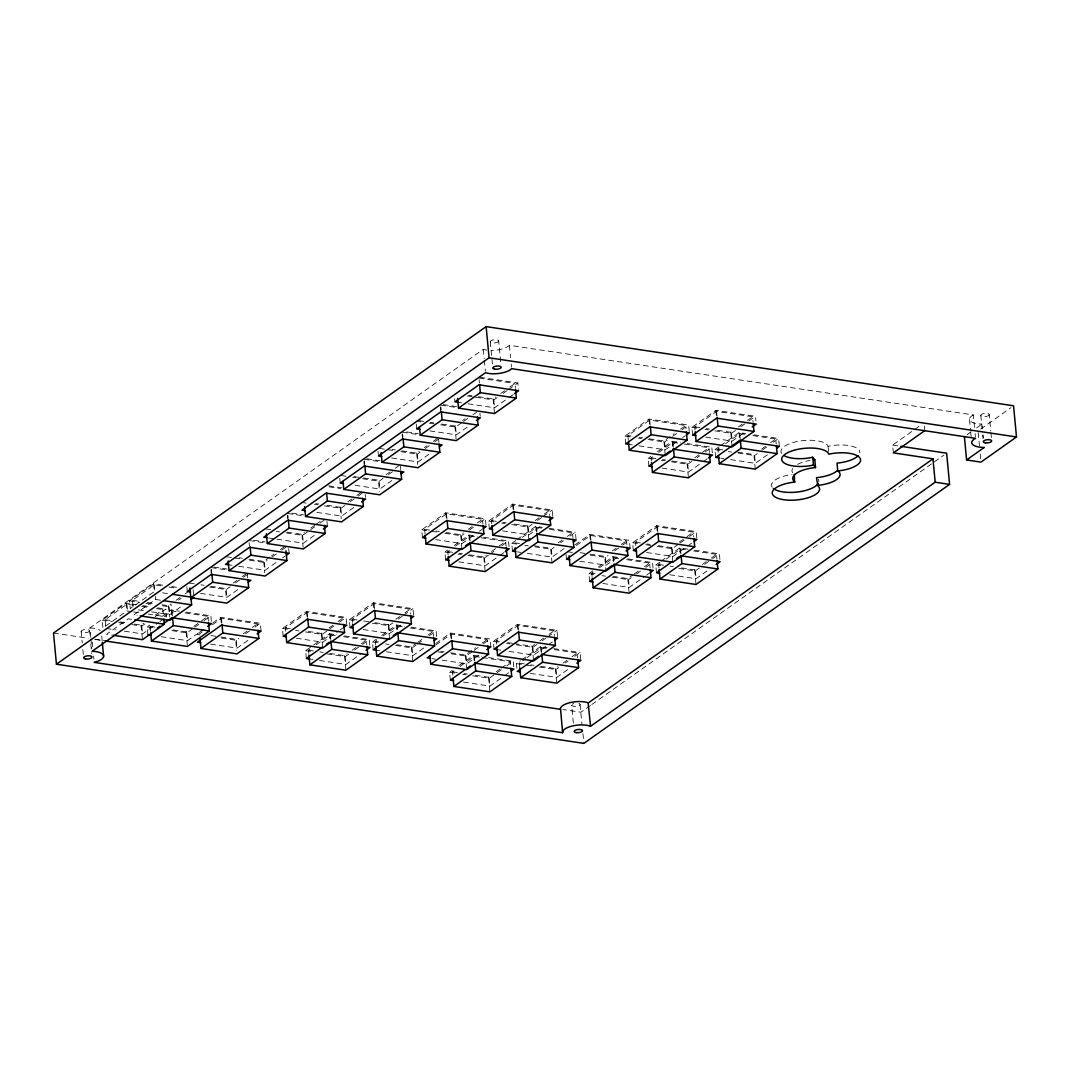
<?xml version="1.0" encoding="UTF-8"?>
<svg xmlns="http://www.w3.org/2000/svg" width="1070" height="1070" viewBox="0 0 1070 1070"><rect width="100%" height="100%" fill="white"/><g stroke="black" fill="none" stroke-linecap="round" stroke-linejoin="round"><path stroke-width="0.75" stroke-dasharray="5 3.75" d="M974.529 427.425L973.352 414.959L509.387 345.289L508.263 346.292A15.849 5.992 -5.4 0 1 491.143 350.412M90.763 637.292L89.88 627.929L483.292 349.302L485.205 349.823A15.849 5.992 -5.4 0 0 488.027 350.251M131.918 611.679L126.956 610.943L102.921 627.97L102.185 620.172L126.22 603.146L136.131 604.63M153.532 583.805L154.281 591.603L130.246 608.616L129.497 600.832L153.532 583.805L165.088 585.544M105.703 626.164L105.087 619.664L126.929 604.189L135.114 605.419M133.014 606.824L132.399 600.323L154.24 584.849L162.426 586.079M160.54 600.203L155.631 599.467L133.777 614.942L137.054 615.424M134.539 624.091L141.079 625.067L143.661 623.248M155.217 615.063L162.934 609.592L163.549 616.093M161.851 604.751L168.391 605.727L170.973 603.908M176.109 600.27L179.961 597.541M185.11 593.89L188.962 591.162M131.891 624.626L141.788 626.111L145.801 623.275M155.15 616.654L165.823 609.097L166.559 616.882L148.409 614.167M162.506 605.78L169.1 606.77L171.775 604.884M178.449 600.15L181.124 598.264M147.927 634.724L147.192 626.926L149.867 625.04M161.878 616.521L171.227 609.9L179.479 611.144M150.549 631.3L150.081 626.418L152.649 624.599M164.218 616.414L171.936 610.943L178.476 611.933M124.374 631.18L142.524 633.908L158.547 622.566M159.885 621.616L163.897 618.781M151.686 611.839L169.836 614.568L181.86 606.061M233.153 583.043L237.005 580.314M242.154 576.677L247.29 573.025M248.949 559.209L263.675 561.429L270.108 556.868M271.392 555.959L273.96 554.14M280.393 549.592L284.245 546.864M287.188 532.124L301.914 534.345L304.482 532.526M310.915 527.965L314.767 525.236M316.051 524.327L321.201 520.689M327.059 505.294L340.153 507.26L342.721 505.441M347.87 501.803L351.722 499.061M356.858 495.423L362.008 491.785M386.109 474.719L389.962 471.99M395.097 468.339L400.247 464.701M401.905 450.885L416.631 453.091L419.199 451.272M424.335 447.635L426.917 445.815M433.337 441.268L437.189 438.526M441.776 424.054L454.87 426.02L457.438 424.188M462.574 420.55L465.156 418.731M478.384 396.716L493.109 398.936L495.678 397.117M500.813 393.466L504.679 390.737M509.815 387.099L514.951 383.461L515.419 388.33M209.653 587.069L226.144 589.543L230.157 586.708M235.494 582.923L242.168 578.201M243.505 577.252L248.855 573.466M249.537 560.239L264.384 562.472L267.059 560.573M272.395 556.788L276.408 553.952M281.744 550.167L287.081 546.395M286.118 532.913L302.623 535.388L309.297 530.653M310.634 529.717L314.647 526.868M319.983 523.096L325.32 519.311M324.357 505.829L340.862 508.303L344.874 505.468M350.211 501.683L356.885 496.961M358.223 496.012L363.559 492.227M362.596 478.745L379.101 481.219L383.1 478.384M388.45 474.598L392.449 471.763M400.835 451.66L417.34 454.135L420.002 452.249M425.352 448.464L429.351 445.628M434.701 441.843L440.037 438.058M440.72 424.83L455.579 427.064L462.253 422.329M463.591 421.379L467.59 418.544M472.94 414.759L478.277 410.987M475.655 397.251L493.818 399.979L497.817 397.144M503.154 393.359L507.167 390.523M508.504 389.574L517.853 382.953L518.442 389.186M200.491 593.382L226.88 597.341L238.904 588.834M238.717 566.297L265.119 570.256L277.143 561.75M282.48 557.965L285.155 556.079M276.956 539.213L303.358 543.172L315.382 534.666M316.854 512.383L341.597 516.101L354.946 506.645M355.079 485.298L379.837 489.017L391.847 480.51M391.673 457.973L418.076 461.932L430.087 453.426M429.913 430.889L456.315 434.848L468.326 426.341M468.152 403.805L494.554 407.777L507.902 398.308M509.24 397.371L513.239 394.536M172.992 629.869L186.086 631.835L188.654 630.003M193.804 626.365L200.224 621.817M201.508 620.908L207.941 616.36L208.396 621.229M171.949 630.645L186.795 632.878L193.469 628.143M194.807 627.194L198.806 624.358M204.156 620.573L210.83 615.852L211.566 623.649M161.129 636.703L187.531 640.662L203.554 629.32M203.367 629.628L196.693 634.363L199.996 634.858M212.716 623.007L220.728 617.337L260.331 623.288L261.067 631.073M199.582 633.855L202.163 632.036M212.435 624.76L221.436 618.38L257.442 623.783L257.897 628.652M243.305 633.801L247.157 631.073M252.293 627.435L257.442 623.783M221.45 638.081L236.296 640.301L238.971 638.415M245.645 633.681L249.644 630.845M254.994 627.06L260.331 623.288M210.629 644.14L237.032 648.099L249.056 639.592M283.189 636.275L282.44 628.478L306.488 611.452L346.078 617.403L346.814 625.201M422.476 537.621L421.74 529.824L445.775 512.797L485.379 518.749L486.114 526.547M285.65 631.22L285.342 627.97L307.184 612.495L343.189 617.912L343.497 621.148M425.098 534.197L424.63 529.316L446.484 513.841L482.49 519.258L482.944 524.126M308.254 631.42L321.334 633.386L323.916 631.567M329.052 627.916L332.904 625.188M338.053 621.55L343.189 617.912M445.909 532.512L460.635 534.732L463.203 532.9M468.352 529.262L472.204 526.534M477.34 522.896L482.49 519.258M305.552 631.942L322.043 634.43L328.731 629.695M330.055 628.745L334.067 625.91M339.404 622.138L346.078 617.403M444.839 533.288L461.344 535.776L464.019 533.876M469.356 530.091L473.355 527.256M480.042 522.534L485.379 518.749M306.341 658.505L305.592 650.707L312.279 645.986M313.604 645.036L329.627 633.694L336.234 634.684M350.037 627.555L349.302 619.757L373.336 602.744L412.94 608.683L413.675 616.481M445.628 559.851L444.893 552.053L447.568 550.167M454.242 545.433L468.928 535.04L477.18 536.271M489.324 528.901L488.589 521.103L512.624 504.09L552.227 510.029L552.963 517.827M308.802 653.449L308.494 650.212L311.062 648.393M316.198 644.742L330.336 634.737L335.244 635.473M352.498 622.499L352.19 619.262L374.045 603.788L410.037 609.191L410.505 614.06M448.089 554.795L447.782 551.558L450.35 549.739M455.499 546.088L469.636 536.083L474.545 536.819M491.799 523.845L491.491 520.608L513.332 505.134L549.338 510.537L549.793 515.406M296.39 638.255L322.779 642.214L338.802 630.872M340.14 629.922L344.152 627.087M435.677 539.601L462.079 543.56L474.09 535.053M479.44 531.268L482.102 529.382M625.736 443.876L625 436.092L649.035 419.065L688.639 425.004L689.374 432.802M628.357 440.452L627.889 435.584L649.744 420.109L685.75 425.512L686.057 428.762M329.761 653.409L344.486 655.616L347.068 653.797M352.204 650.145L356.056 647.417M361.205 643.779L366.341 640.141L366.809 645.009M375.102 622.7L388.196 624.666L390.764 622.847M395.9 619.196L399.765 616.467M404.901 612.829L410.037 609.191M469.061 554.741L483.787 556.962L486.355 555.143M491.505 551.491L497.924 546.944M499.208 546.034L505.642 541.487L506.097 546.355M514.389 524.046L527.483 526.012L530.051 524.193M535.201 520.542L539.053 517.813M544.202 514.175L549.338 510.537M327.046 653.93L345.195 656.659L349.208 653.823M354.544 650.038L361.219 645.304M362.556 644.367L369.23 639.633L369.966 647.43M372.4 623.235L388.905 625.709L392.904 622.874M398.241 619.089L402.253 616.253M403.591 615.303L412.94 608.683M467.991 555.531L484.496 558.005L488.495 555.169M489.833 554.22L496.507 549.498M501.857 545.713L508.531 540.979L509.266 548.776M511.687 524.581L528.192 527.055L532.205 524.22M537.541 520.435L541.554 517.599M542.878 516.649L552.227 510.029M373.189 649.784L372.454 642L376.453 639.151M381.803 635.379L396.488 624.974L404.741 626.204M512.476 551.13L511.741 543.333L515.753 540.497M517.091 539.561L535.776 526.32L542.383 527.309M375.65 644.742L375.343 641.492L377.911 639.673M383.06 636.021L397.197 626.017L403.738 626.993M522.347 537.367L536.485 527.363L543.038 528.339M319.542 660.484L345.931 664.457L361.954 653.101M363.238 629.534L389.64 633.507L401.651 624.987M458.829 561.83L485.232 565.803L498.58 556.333M499.917 555.397L503.93 552.561M502.526 530.88L528.928 534.853L542.289 525.383M649.169 438.78L663.895 440.987L674.18 433.711M680.6 429.15L685.75 425.512M648.099 439.556L664.604 442.03L667.279 440.144M672.615 436.359L676.614 433.524M681.964 429.739L688.639 425.004M648.888 466.105L648.153 458.321L650.827 456.422M657.502 451.701L672.187 441.295L680.44 442.539M692.584 435.156L691.849 427.371L715.883 410.345L755.487 416.297L755.928 420.965M651.349 461.063L651.041 457.813L653.609 455.994M658.759 452.356L672.896 442.338L677.805 443.074M695.045 430.113L694.751 426.863L716.592 411.388L752.598 416.792L753.053 421.66M638.937 445.856L665.339 449.828L677.35 441.308M682.7 437.536L685.362 435.637M396.622 644.688L411.348 646.895L416.484 643.257M417.768 642.348L422.917 638.696M428.053 635.058L433.189 631.42L433.658 636.289M558.353 542.784L562.205 540.042M567.341 536.404L572.49 532.766L572.945 537.635M395.552 645.464L412.057 647.938L416.056 645.103M417.394 644.153L424.068 639.432M429.404 635.647L436.092 630.912L436.827 638.71M534.839 546.81L551.344 549.284L554.019 547.399M560.693 542.664L563.368 540.778M570.042 536.043L575.379 532.258L576.115 540.056M386.39 651.764L412.793 655.736L424.803 647.216M527.336 553.364L552.08 557.082L564.104 548.562M672.321 461.01L687.047 463.216L689.615 461.397M694.751 457.759L701.184 453.212M702.468 452.302L708.902 447.741L709.356 452.61M717.649 430.3L730.743 432.267L733.311 430.448M738.46 426.81L742.312 424.081M747.448 420.43L752.598 416.792M671.251 461.785L687.756 464.26L691.755 461.424M697.105 457.639L699.767 455.753M705.117 451.968L711.791 447.247L712.526 455.031M714.947 430.835L731.452 433.31L735.464 430.474M740.801 426.689L747.475 421.968M748.813 421.018L755.487 416.297M435.798 643.485L450.483 633.079L490.087 639.031L490.822 646.815M575.098 544.831L589.784 534.425L629.387 540.377L630.123 548.161M435.771 645.049L451.192 634.122L487.198 639.526L487.652 644.394M576.356 545.486L590.493 535.468L626.485 540.872L626.953 545.74M715.736 457.398L715.001 449.601L719.013 446.765M720.351 445.815L739.036 432.574L745.643 433.564M718.197 452.342L717.89 449.092L720.471 447.273M725.607 443.635L739.745 433.617L746.298 434.607M662.089 468.098L688.491 472.057L701.84 462.601M703.177 461.651L707.19 458.816M705.785 437.148L732.188 441.107L745.549 431.651M450.617 652.794L465.343 655L475.628 647.724M482.062 643.164L487.198 639.526M612.348 550.889L616.213 548.161M621.349 544.51L626.485 540.872M451.206 653.823L466.052 656.044L472.726 651.322M474.063 650.373L478.076 647.537M483.413 643.752L490.087 639.031M590.493 555.169L605.352 557.39L608.014 555.504M614.702 550.769L621.376 546.048M622.713 545.098L629.387 540.377M761.613 449.039L765.465 446.31M770.601 442.672L775.75 439.021L776.205 443.903M738.099 453.065L754.604 455.539L757.279 453.653M762.616 449.868L766.628 447.033M773.302 442.311L778.639 438.526L779.375 446.31M450.336 680.132L449.601 672.334L452.276 670.449M458.95 665.714L473.635 655.308L481.888 656.552M494.046 649.182L493.31 641.385L517.345 624.358L556.935 630.31L557.684 638.094M589.637 581.478L588.901 573.68L592.9 570.845M598.25 567.06L612.936 556.654L621.188 557.898M633.333 550.528L632.597 542.731L656.632 525.704L696.236 531.656L696.971 539.44M452.797 675.076L452.503 671.826L455.071 670.007M460.207 666.369L474.344 656.351L480.898 657.341M496.507 644.127L496.199 640.876L518.04 625.402L554.046 630.805L554.514 635.687M592.098 576.422L591.79 573.172L594.358 571.353M599.508 567.715L613.645 557.697L620.185 558.687M635.794 545.473L635.486 542.222L657.341 526.748L693.347 532.151L693.801 537.02M442.044 660.123L466.787 663.841L478.812 655.335M579.686 561.228L606.088 565.187L618.099 556.681M730.596 459.618L755.34 463.337L767.364 454.83M475.401 675.264L488.495 677.23L491.063 675.411M496.212 671.773L500.064 669.044M501.348 668.135L510.35 661.755L510.805 666.637M514.202 643.578L532.205 646.28L534.773 644.461M539.909 640.823L543.761 638.094M548.91 634.457L554.046 630.805M613.07 576.369L627.796 578.576L632.932 574.938M634.216 574.028L639.365 570.39M644.501 566.752L649.637 563.101L650.105 567.983M658.398 545.66L671.492 547.626L674.06 545.807M679.209 542.169L685.629 537.621M686.913 536.712L693.347 532.151M472.699 675.799L489.204 678.273L495.878 673.552M497.216 672.602L501.228 669.766M506.565 665.981L513.239 661.26L513.974 669.044M516.409 644.849L532.9 647.323L536.913 644.488M542.249 640.703L546.262 637.867M547.599 636.931L556.935 630.31M612 577.145L628.505 579.619L631.166 577.733M636.516 573.948L640.515 571.112M645.865 567.327L652.539 562.606L653.275 570.39M657.355 546.449L672.201 548.669L678.875 543.948M680.212 542.998L684.212 540.163M689.561 536.378L696.236 531.656M516.904 668.295L516.462 663.614L520.461 660.779M521.799 659.829L540.497 646.588L547.091 647.577M656.485 572.758L655.749 564.96L659.762 562.124M661.086 561.175L679.784 547.934L688.037 549.178M519.806 667.988L519.351 663.106L525.771 658.558M527.055 657.649L541.193 647.631L547.746 648.621M658.946 567.702L658.638 564.452L661.22 562.633M666.356 558.995L680.493 548.977L685.402 549.712M463.537 682.112L489.94 686.071L503.301 676.614M504.625 675.665L509.975 671.893M508.892 651.403L533.649 655.121L546.997 645.665M548.335 644.715L552.334 641.88M602.838 583.458L629.24 587.417L645.263 576.075M646.601 575.125L650.6 572.289M646.534 552.508L672.936 556.467L686.285 547.011M687.622 546.061L692.972 542.276M540.617 666.302L555.357 668.523L557.925 666.69M563.061 663.052L566.913 660.324M572.062 656.686L577.198 653.048L577.666 657.916M681.55 567.903L694.644 569.869L697.212 568.036M702.361 564.398L706.213 561.67M711.349 558.032L716.499 554.394L716.953 559.262M539.561 667.078L556.052 669.566L558.727 667.667M565.401 662.945L568.076 661.046M574.75 656.325L580.087 652.539L580.836 660.337M678.848 568.424L695.353 570.912L699.352 568.063M704.702 564.291L711.376 559.557M712.714 558.607L719.388 553.885L720.123 561.683M530.399 673.391L556.788 677.35L568.812 668.844M669.686 574.737L696.089 578.696L708.113 570.19M893.37 452.877L892.634 445.093L913.579 430.26M914.89 429.337L920.12 425.619M967.106 434.647L971.185 431.758M976.643 427.906L982.086 424.041L982.527 428.722M590.439 705.478L580.916 712.219L562.793 709.49M591.804 704.515L933.04 462.829M934.404 461.865L943.914 455.124M980.682 429.083L1010.923 407.67M973.352 414.959L972.015 415.735A15.849 5.992 -5.4 0 0 981.243 424.054L982.086 424.041M781.635 453.466A23.781 8.988 -5.4 0 1 799.022 441.161A23.781 8.988 -5.4 0 1 827.658 445.454L828.073 446.391L830.521 445.882A23.781 8.988 -5.4 0 1 859.772 452.944M89.88 627.929L90.83 627.943A15.849 5.992 -5.4 0 1 100.179 630.538M479.895 377.255L517.853 382.953M478.959 378.058L514.951 383.461M892.634 445.093L899.174 446.07M753.895 434.808L778.639 438.526M694.751 426.863L699.66 427.599M706.2 428.588L709.477 429.07M752.839 435.584L775.75 439.021M691.849 427.371L698.456 428.361M705.05 429.351L708.353 429.846M468.553 395.245L471.83 395.739M467.416 396.007L474.01 397.01M458.254 402.32L461.544 402.815M443.314 404.58L456.515 406.573M440.72 405.129L455.445 407.349M687.034 443.528L711.791 447.247M627.889 435.584L631.166 436.079M639.352 437.296L642.615 437.79M684.345 444.063L708.902 447.741M717.89 449.092L722.812 449.828M737.538 452.048L753.895 454.496L755.273 469.115M625 436.092L631.594 437.082M638.202 438.071L641.505 438.566M715.001 449.601L721.608 450.59M728.202 451.58L731.505 452.075M629.04 444.371L632.343 444.866M720.685 458.134L723.989 458.629M418.865 420.604L423.773 421.353M430.327 422.329L433.591 422.824M415.976 421.112L422.57 422.102M429.177 423.091L434.126 423.84M651.041 457.813L655.95 458.548M662.504 459.538L665.767 460.02M648.153 458.321L654.746 459.311M661.354 460.301L664.657 460.795M406.72 431.919L418.276 433.644M402.481 432.213L418.838 434.674M392.088 449.413L395.352 449.908M379.382 448.437L385.989 449.427M387.634 449.681L394.241 450.671M366.836 458.749L380.037 460.729M364.241 459.297L380.599 461.758M353.849 476.498L362.021 477.715M363.666 477.969L378.392 480.176L379.462 491.545M341.143 475.521L346.105 476.27M352.699 477.26L356.002 477.755M328.597 485.833L341.798 487.813M329.279 486.877L340.728 488.589M548.977 528.299L575.379 532.258M694.631 550.167L719.388 553.885M491.491 520.608L496.4 521.344M502.94 522.32L506.217 522.815M549.579 529.329L572.49 532.766M635.486 542.222L640.395 542.958M646.949 543.948L650.226 544.443M693.587 550.943L716.499 554.394M488.589 521.103L495.196 522.093M501.79 523.083L505.093 523.578M632.597 542.731L639.205 543.72M645.798 544.71L650.747 545.459M315.61 503.569L318.887 504.064M301.258 502.352L307.866 503.355M314.46 504.344L317.763 504.839M483.774 537.26L508.531 540.979M627.782 558.888L652.539 562.606M424.63 529.316L429.538 530.065M436.092 531.041L439.355 531.536M481.085 537.795L505.642 541.487M519.552 543.573L514.643 542.838L514.938 546.088M534.278 545.78L550.635 548.241L552.026 562.847M580.101 552.668L588.273 553.885M589.918 554.14L604.644 556.346L606.021 570.965M626.739 559.663L649.637 563.101M658.638 564.452L663.547 565.201M670.101 566.177L673.364 566.672M421.74 529.824L429.993 531.068M431.638 531.308L438.245 532.298M511.741 543.333L518.348 544.336M524.942 545.326L528.246 545.82M567.394 551.692L572.343 552.441M655.749 564.96L662.357 565.95M292.003 513.159L303.559 514.897M287.763 513.466L304.134 515.914M517.425 551.879L520.729 552.374M447.782 551.558L452.69 552.294M459.244 553.27L462.507 553.765M591.79 573.172L595.067 573.667M444.893 552.053L451.486 553.043M458.094 554.033L461.397 554.541M588.901 573.68L595.495 574.67M602.102 575.66L605.393 576.155M265.922 528.941L270.83 529.677M276.221 531.415L279.524 531.91M268.704 537.983L275.311 538.972M253.764 540.243L265.32 541.982M249.524 540.537L264.25 542.757M239.132 557.737L242.409 558.232M226.439 556.774L233.033 557.764M234.691 558.005L241.285 558.995M228.82 564.813L232.123 565.308M213.88 567.073L227.081 569.053M211.285 567.622L227.656 570.083M189.443 583.096L194.352 583.832M200.892 584.822L204.169 585.317M210.71 586.293L225.436 588.5L226.519 599.869M171.695 586.534L178.289 587.524M168.966 587.055L177.152 588.286M411.335 627.194L436.092 630.912M553.698 648.581L580.087 652.539M352.19 619.262L357.099 619.998M363.639 620.974L368.561 621.71M410.278 627.983L433.189 631.42M496.199 640.876L499.476 641.371M507.648 642.602L512.557 643.337M554.287 649.597L577.198 653.048M349.302 619.757L355.895 620.747M493.31 641.385L498.259 642.12M506.511 643.364L509.801 643.859M162.52 592.833L169.127 593.823M497.336 649.677L500.64 650.172M132.399 600.323L140.571 601.554M147.125 602.53L155.31 603.761M129.497 600.832L139.408 602.316M146.001 603.306L154.254 604.537M142.725 605.62L150.977 606.864M157.571 607.854L165.823 609.097M186.073 612.134L210.83 615.852M344.486 635.914L369.23 639.633M488.495 657.542L513.239 661.26M141.655 606.409L149.84 607.626M156.394 608.616L162.934 609.592M185.03 612.909L207.941 616.36M285.342 627.97L290.251 628.719M343.43 636.703L366.341 640.141M375.343 641.492L378.619 641.987M440.8 651.322L444.077 651.804M482.53 657.582L510.35 661.755M519.351 663.106L524.26 663.855M530.8 664.831L534.077 665.326M282.44 628.478L289.047 629.468M295.641 630.457L298.945 630.952M372.454 642L379.047 642.99M385.655 643.98L388.945 644.474M438.005 651.831L442.953 652.58M516.462 663.614L524.701 664.858M526.36 665.099L532.954 666.088M138.485 609.86L145.092 610.85M133.563 611.933L141.815 613.177M376.493 650.279L379.783 650.774M432.133 658.638L435.436 659.133M131.583 619.303L128.32 618.808L106.465 634.283L111.374 635.018M105.087 619.664L111.628 620.654M119.813 621.884L127.999 623.101M150.081 626.418L156.635 627.408M211.044 635.58L219.23 636.81M220.861 637.051L235.587 639.258L236.657 650.627M308.494 650.212L313.403 650.948M319.943 651.924L323.22 652.419M452.503 671.826L457.412 672.562M463.952 673.552L467.229 674.046M102.185 620.172L112.096 621.657M118.69 622.646L125.297 623.636M147.192 626.926L155.444 628.17M305.592 650.707L312.199 651.697M449.601 672.334L456.208 673.324M462.802 674.314L466.105 674.809M106.224 628.464L116.122 629.949M309.631 659L312.935 659.494M53.5 633.025L88.114 638.215M94.708 639.205L104.593 640.689M95.31 639.486L103.563 640.716M989.215 414.598A4.226 1.592 -5.4 0 1 983.022 416.564A4.226 1.592 -5.4 0 1 982.782 413.809A4.226 1.592 -5.4 0 1 989.215 414.598L990.766 431.036M990.927 432.681L991.395 437.617M983.116 434.955L983.41 438.071M980.802 415.387L982.046 428.535M982.661 435.115L982.969 438.406M978.207 432.588L979.438 445.722M980.214 453.921L980.682 458.843M975.118 433.658L975.412 436.774M969.514 419.52L970.543 430.434M970.691 431.999L971.132 436.667M924.333 425.954L924.788 430.635M828.073 446.391L828.661 452.623M754.604 455.539L755.34 463.337M739.745 433.617L740.213 438.486M739.036 432.574L739.771 440.372M731.452 433.31L732.188 441.107M730.743 432.267L731.974 445.254M716.592 411.388L717.06 416.257M715.883 410.345L716.619 418.143M687.756 464.26L688.491 472.057M687.047 463.216L688.425 477.835M695.353 570.912L696.089 578.696M694.644 569.869L696.022 584.474M672.896 442.338L673.351 447.207M672.187 441.295L672.923 449.092M680.493 548.977L680.948 553.859M679.784 547.934L680.52 555.731M664.604 442.03L665.339 449.828M663.895 440.987L665.125 453.974M672.201 548.669L672.936 556.467M671.492 547.626L672.869 562.245M649.744 420.109L650.199 424.977M649.035 419.065L649.771 426.863M657.341 526.748L657.796 531.616M656.632 525.704L657.368 533.502M628.505 579.619L629.24 587.417M627.796 578.576L629.173 593.195M613.645 557.697L613.953 560.947M612.936 556.654L613.672 564.452M605.352 557.39L606.088 565.187M590.493 535.468L590.948 540.337M589.784 534.425L590.52 542.222M566.043 554.568L566.485 559.236M580.074 704.461L581.946 724.189M582.936 733.538L583.872 743.382M573.36 723.159L571.661 705.076A4.226 1.592 -5.4 0 0 577.385 706.133A4.226 1.592 -5.4 0 0 578.91 703.418M551.344 549.284L552.08 557.082M556.052 669.566L556.788 677.35M555.357 668.523L556.734 683.128M536.485 527.363L536.953 532.231M535.776 526.32L536.511 534.104M541.193 647.631L541.661 652.513M540.497 646.588L541.233 654.385M528.192 527.055L528.928 534.853M527.483 526.012L528.874 540.617M509.387 345.289L510.577 357.755M511.166 364.001L511.46 367.117M532.9 647.323L533.649 655.121M532.205 646.28L533.582 660.899M498.7 341.036A4.226 1.592 -5.4 0 1 492.307 342.895A4.226 1.592 -5.4 0 1 492.467 340.099A4.226 1.592 -5.4 0 1 498.7 341.036L500.867 364.054M513.332 505.134L513.801 510.002M512.624 504.09L513.359 511.875M518.04 625.402L518.509 630.27M517.345 624.358L518.081 632.156M490.274 341.651L492.454 364.669M493.818 399.979L494.554 407.777M493.109 398.936L494.487 413.542M483.292 349.302L484.175 358.651M484.322 360.215L485.365 371.116M479.106 379.676L479.413 382.926M479.908 413.154L480.203 416.27M484.496 558.005L485.232 565.803M483.787 556.962L485.165 571.567M489.204 678.273L489.94 686.071M488.495 677.23L489.886 691.849M469.636 536.083L470.091 540.952M468.928 535.04L469.663 542.824M454.656 398.709L454.951 401.825M455.579 427.064L456.315 434.848M454.87 426.02L456.101 439.008M474.344 656.351L474.812 661.22M473.635 655.308L474.371 663.106M461.344 535.776L462.079 543.56M460.635 534.732L462.013 549.338M466.052 656.044L466.787 663.841M465.343 655L466.734 669.619M440.867 406.76L441.174 410.011M440.305 407.202L440.746 411.883M446.484 513.841L446.939 518.723M445.775 512.797L446.511 520.595M438.633 439.248L438.941 442.498M451.192 634.122L451.66 638.991M450.483 633.079L451.219 640.876M416.27 424.228L416.712 428.909M417.34 454.135L418.076 461.932M416.631 453.091L417.701 464.46M402.628 433.845L402.935 437.082M402.066 434.286L402.507 438.967M400.394 466.333L400.702 469.569M412.057 647.938L412.793 655.736M411.348 646.895L412.726 661.514M397.197 626.017L397.505 629.267M396.488 624.974L397.224 632.758M378.031 451.313L378.472 455.994M379.101 481.219L379.837 489.017M388.905 625.709L389.64 633.507M388.196 624.666L389.574 639.271M364.388 460.916L364.696 464.166M363.827 461.371L364.268 466.052M365.191 494.393L365.485 497.51M374.045 603.788L374.5 608.656M373.336 602.744L374.072 610.529M339.792 478.397L340.233 483.065M340.862 508.303L341.597 516.101M340.153 507.26L341.223 518.629M345.195 656.659L345.931 664.457M344.486 655.616L345.877 670.221M326.952 521.478L327.393 526.159M330.336 634.737L330.804 639.606M329.627 633.694L330.376 641.478M322.043 634.43L322.779 642.214M321.334 633.386L322.725 647.992M302.623 535.388L303.358 543.172M301.914 534.345L303.144 547.332M307.184 612.495L307.652 617.377M306.488 611.452L307.224 619.249M287.924 515.085L288.231 518.335M287.349 515.539L287.643 518.656M288.713 548.562L289.154 553.243M264.384 562.472L265.119 570.256M263.675 561.429L264.758 572.784M249.109 542.61L249.404 545.727M247.451 574.657L247.758 577.894M236.296 640.301L237.032 648.099M226.144 589.543L226.88 597.341M221.436 618.38L221.891 623.248M220.728 617.337L221.463 625.134M211.445 569.253L211.753 572.49M210.884 569.695L211.325 574.376M193.135 589.744L193.871 597.541M186.849 586.721L187.29 591.402M186.795 632.878L187.531 640.662M186.086 631.835L187.464 646.44M171.936 610.943L172.39 615.825M171.227 609.9L171.962 617.698M169.1 606.77L169.836 614.568M168.391 605.727L169.475 617.096M154.24 584.849L155.163 594.586M155.324 596.217L155.631 599.467M141.788 626.111L142.524 633.908M141.079 625.067L142.47 639.686M126.929 604.189L127.544 610.689M126.22 603.146L126.956 610.943M101.704 636.008L102.145 640.689M92.314 642.107L92.756 646.775M93.638 656.137L93.933 659.254M90.91 638.843L91.793 648.193M89.559 630.845A4.226 1.592 -5.4 0 1 83.099 632.651A4.226 1.592 -5.4 0 1 83.38 629.856A4.226 1.592 -5.4 0 1 89.559 630.845L90.174 637.412M90.789 643.993L91.726 653.85M81.133 631.394L82.229 642.909M82.845 649.477L83.313 654.412M772.166 487.211A23.781 8.988 -5.4 0 1 791.987 474.532M818.189 479.199A23.781 8.988 -5.4 0 1 818.804 481.968M792.656 472.699A23.781 8.988 -5.4 0 1 792.616 468.499M797.591 464.34A23.781 8.988 -5.4 0 1 810.043 460.394M572.263 704.22A4.226 1.592 -5.4 0 1 573.841 703.525"/><path stroke-width="1.5" d="M964.378 436.587L966.598 459.966L984.293 447.42L983.45 447.434A15.849 5.992 -5.4 0 1 974.222 439.115L975.559 438.339L511.607 368.668L510.47 369.672A15.849 5.992 -5.4 0 1 487.412 373.203L485.512 372.681L92.087 651.309L93.037 651.322A15.849 5.992 -5.4 0 1 103.563 655.656A15.849 5.992 -5.4 0 1 95.431 662.076L94.227 662.37L562.619 732.696L560.479 708.193A15.849 5.992 -5.4 0 1 571.594 702.294A15.849 5.992 -5.4 0 1 588.112 702.803L590.56 726.289L935.18 482.209L949.585 484.376L946.642 453.198L900.82 446.31M562.619 732.696L562.686 731.572A15.849 5.992 -5.4 0 1 573.801 725.674A15.849 5.992 -5.4 0 1 590.319 726.182L590.56 726.289M966.598 459.966L980.989 462.12L1016.5 436.975L1013.557 405.797L486.128 326.617L53.5 633.025L56.443 664.202L583.872 743.382L949.585 484.376M56.443 664.202L489.084 357.781L1016.5 436.975M189.898 587.965L190.821 597.715L212.676 582.24L248.668 587.644L247.906 579.525M228.137 560.894L229.06 570.631L250.915 555.156L286.907 560.56L285.984 550.823M266.376 533.81L267.299 543.547L289.141 528.072L325.146 533.475L324.384 525.357M304.616 506.725L305.538 516.462L327.38 500.987L363.385 506.391L362.623 498.286M343.002 481.273L343.778 489.391L365.619 473.916L401.624 479.32L400.862 471.201M381.094 452.556L382.003 462.307L403.858 446.832L439.864 452.236L439.088 444.117M419.48 427.104L420.242 435.222L442.097 419.748L478.103 425.151L477.327 417.032M457.559 398.401L458.482 408.138L480.336 392.663L516.342 398.067L515.566 389.948M191.209 599.441L193.871 597.541M157.277 628.103L159.952 626.204M162.613 624.318L171.962 617.698M163.857 619.343L164.312 624.211L142.47 639.686L113.005 635.259M190.861 596.752L191.624 604.871L169.782 620.346L140.317 615.919M150.696 632.918L151.472 641.037L173.313 625.562L209.319 630.966L208.556 622.847M248.253 582.214L250.915 580.314L211.325 574.376L187.29 591.402L190.58 591.897M286.492 555.129L289.154 553.243L249.551 547.292L225.516 564.318L228.82 564.813M323.394 528.995L327.393 526.159L287.79 520.207L263.755 537.234L267.059 537.728M361.633 501.91L365.632 499.075L326.029 493.123L301.994 510.149L305.298 510.644M401.196 473.89L403.871 471.99L364.268 466.052L340.233 483.065L343.537 483.56M439.436 446.805L442.111 444.906L402.507 438.967L378.472 455.994L381.776 456.489M476.337 420.67L480.35 417.835L440.746 411.883L416.712 428.909L420.015 429.404M514.576 393.586L518.589 390.751L478.986 384.799L454.951 401.825L458.254 402.32M248.668 587.644L226.827 603.119L190.821 597.715M286.907 560.56L265.066 576.034L229.06 570.631M325.146 533.475L303.291 548.95L267.299 543.547M363.385 506.391L341.531 521.866L305.538 516.462M401.624 479.32L379.77 494.795L343.778 489.391M439.864 452.236L418.009 467.71L382.003 462.307M478.103 425.151L456.248 440.626L420.242 435.222M516.342 398.067L494.487 413.542L458.482 408.138M207.553 626.485L211.566 623.649L173.608 617.952M209.319 630.966L187.464 646.44L151.472 641.037M200.05 638.723L200.973 648.473L222.814 632.999L258.82 638.402L258.057 630.284M257.067 633.908L261.067 631.073L221.463 625.134L197.428 642.147L200.732 642.655M258.82 638.402L236.965 653.877L200.973 648.473M285.957 634.47L286.72 642.588L308.575 627.114L344.567 632.517L343.804 624.398M425.245 535.816L426.02 543.934L447.862 528.46L483.867 533.863L483.105 525.744M344.152 627.087L346.814 625.201L307.224 619.249L283.189 636.275L286.479 636.77M483.439 528.433L486.114 526.547L446.511 520.595L422.476 537.621L425.78 538.116M322.364 647.163L306.341 658.505L309.631 659M326.363 644.314L329.038 642.428M461.651 548.509L445.628 559.851L448.932 560.346M465.664 545.66L468.326 543.774M344.567 632.517L322.725 647.992L286.72 642.588M483.867 533.863L462.013 549.338L426.02 543.934M308.949 655.081L309.872 664.818L331.727 649.343L367.719 654.746L366.957 646.628M352.645 624.131L353.568 633.868L375.423 618.393L411.428 623.797L410.653 615.678M448.25 556.427L449.173 566.164L471.014 550.689L507.019 556.092L506.257 547.974M491.946 525.477L492.869 535.214L514.71 519.739L550.716 525.143L549.953 517.024M628.505 442.07L629.28 450.189L651.122 434.714L687.127 440.131L686.351 432.012M365.967 650.266L369.966 647.43L330.376 641.478M411 618.366L413.675 616.481L374.072 610.529L350.037 627.555L353.341 628.05M505.254 551.612L509.266 548.776L469.663 542.824M548.963 520.662L552.963 517.827L513.359 511.875L489.324 528.901L492.628 529.396M389.212 638.442L373.189 649.784L376.493 650.279M393.212 635.607L397.224 632.758L436.827 638.71L434.152 640.596M529.837 538.839L512.476 551.13L515.78 551.625M367.719 654.746L345.877 670.221L309.872 664.818M411.428 623.797L389.574 639.271L353.568 633.868M507.019 556.092L485.165 571.567L449.173 566.164M550.716 525.143L528.874 540.617L492.869 535.214M686.699 434.687L689.374 432.802L649.771 426.863L625.736 443.876L629.04 444.371M375.797 646.36L376.72 656.097L398.575 640.622L434.58 646.026L433.805 637.921M515.098 547.706L516.021 557.443L537.862 541.968L573.868 547.372L573.105 539.267M670.248 450.978L648.888 466.105L652.192 466.6M687.127 440.131L665.272 455.606L629.28 450.189M651.51 462.681L652.419 472.432L674.274 456.957L710.279 462.36L709.504 454.242M695.206 431.732L696.129 441.482L717.97 426.007L753.976 431.411L753.213 423.292M573.453 541.942L576.115 540.056L536.511 534.104M434.58 646.026L412.726 661.514L376.72 656.097M573.868 547.372L552.026 562.847L516.021 557.443M708.514 457.866L712.526 455.031L672.923 449.092M752.223 426.917L756.222 424.081L716.619 418.143L692.584 435.156L695.888 435.651M710.279 462.36L688.425 477.835L652.419 472.432M753.976 431.411L732.121 446.885L696.129 441.482M429.953 656.097L430.728 664.216L452.57 648.741L488.575 654.144L487.813 646.026M569.106 555.811L570.016 565.562L591.87 550.087L627.876 555.49L627.1 547.372M718.505 455.593L719.281 463.711L741.122 448.236L777.128 453.64L776.365 445.521M486.823 649.65L490.822 646.815L451.219 640.876L427.184 657.889L430.488 658.384M626.111 550.996L630.123 548.161L590.52 542.222L566.485 559.236L569.788 559.73M776.713 448.21L779.375 446.31L739.771 440.372L715.736 457.398L719.04 457.893M465.035 669.726L450.336 680.132L453.64 680.627M467.697 667.827L470.372 665.941M612.334 565.401L589.637 581.478L592.94 581.973M488.575 654.144L466.734 669.619L430.728 664.216M627.876 555.49L606.021 570.965L570.016 565.562M777.128 453.64L755.273 469.115L719.281 463.711M453.105 678.327L453.881 686.445L475.722 670.97L511.728 676.374L510.965 668.255M496.814 647.377L497.577 655.495L519.432 640.02L555.424 645.424L554.661 637.305M592.245 578.041L593.168 587.791L615.023 572.316L651.028 577.72L650.252 569.601M636.102 548.723L636.877 556.841L658.719 541.366L694.724 546.77L693.962 538.651M511.313 670.943L513.974 669.044L474.371 663.106M555.009 639.994L557.684 638.094L518.081 632.156L494.046 649.182L497.336 649.677M650.6 572.289L653.275 570.39L613.672 564.452M694.296 541.34L696.971 539.44L657.368 533.502L633.333 550.528L636.637 551.023M538.558 656.271L517.198 671.412L520.488 671.906M672.508 561.402L656.485 572.758L659.789 573.252M676.521 558.567L679.183 556.681M511.728 676.374L489.886 691.849L453.881 686.445M555.424 645.424L533.582 660.899L497.577 655.495M651.028 577.72L629.173 593.195L593.168 587.791M694.724 546.77L672.869 562.245L636.877 556.841M519.806 667.988L520.729 677.725L542.584 662.25L578.576 667.653L577.813 659.535M659.107 569.334L660.029 579.071L681.871 563.596L717.876 568.999L717.114 560.881M576.824 663.173L580.836 660.337L541.233 654.385M716.124 564.519L720.123 561.683L680.52 555.731M578.576 667.653L556.734 683.128L520.729 677.725M717.876 568.999L696.022 584.474L660.029 579.071M924.788 430.635L893.37 452.877L932.973 458.829L935.18 482.209M588.339 702.91L932.973 458.829M794.328 474.291L794.555 481.741A23.781 8.988 -5.4 0 1 814.444 467.67L815.541 467.577L814.805 459.779L812.718 457.264L810.271 457.773A23.781 8.988 -5.4 0 1 784.497 455.833M815.541 467.577L813.467 465.049L811.02 465.557A23.781 8.988 -5.4 0 1 782.371 461.264A23.781 8.988 -5.4 0 1 799.758 448.945A23.781 8.988 -5.4 0 1 828.394 453.252L828.809 454.188L831.256 453.68A23.781 8.988 -5.4 0 1 860.267 458.642A23.781 8.988 -5.4 0 1 838.84 470.813L837.743 470.907L837.007 463.109L838.104 463.016A23.781 8.988 -5.4 0 0 858.073 455.833M813.708 459.873L814.805 459.779M795.063 482.075L793.953 482.169A23.781 8.988 -5.4 0 0 772.647 494.567A23.781 8.988 -5.4 0 0 802.741 499.088A23.781 8.988 -5.4 0 0 817.761 485.74L816.517 477.621L817.627 477.528A23.781 8.988 -5.4 0 0 837.583 470.345M817.253 485.405L818.363 485.325A23.781 8.988 -5.4 0 0 838.251 471.241L837.743 470.907M172.43 594.318L190.58 597.047M163.804 600.685L191.624 604.871M134.86 619.784L164.312 624.211M147.927 634.724L151.231 635.219M105.208 640.97L560.412 709.316M812.718 457.264L813.467 465.049M740.36 440.118L741.122 448.236M717.208 417.888L717.97 426.007M673.511 448.838L674.274 456.957M681.108 555.477L681.871 563.596M650.359 426.596L651.122 434.714M657.956 533.248L658.719 541.366M614.26 564.198L615.023 572.316M591.108 541.968L591.87 550.087M537.1 533.85L537.862 541.968M541.808 654.131L542.584 662.25M513.948 511.62L514.71 519.739M518.656 631.902L519.432 640.02M486.128 326.617L489.084 357.781M479.574 384.545L480.336 392.663M470.252 542.57L471.014 550.689M474.96 662.852L475.722 670.97M441.335 411.629L442.097 419.748M447.099 520.341L447.862 528.46M451.808 640.622L452.57 648.741M403.096 438.713L403.858 446.832M397.813 632.504L398.575 640.622M364.857 465.798L365.619 473.916M374.66 610.274L375.423 618.393M326.617 492.869L327.38 500.987M330.951 641.224L331.727 649.343M307.799 618.995L308.575 627.114M288.378 519.953L289.141 528.072M250.139 547.037L250.915 555.156M222.052 624.88L222.814 632.999M211.9 574.122L212.676 582.24M172.551 617.443L173.313 625.562M102.292 642.241L103.616 656.271M818.242 483.413A23.781 8.988 -5.4 0 1 797.137 492.039A23.781 8.988 -5.4 0 1 773.329 488.468M494.795 369.19A4.226 1.592 -5.4 0 0 501.188 367.344A4.226 1.592 -5.4 0 0 494.942 366.408A4.226 1.592 -5.4 0 0 494.795 369.19M85.587 658.959A4.226 1.592 -5.4 0 0 92.033 657.14A4.226 1.592 -5.4 0 0 85.867 656.164A4.226 1.592 -5.4 0 0 85.587 658.959M576.168 732.616A4.226 1.592 -5.4 0 0 582.561 730.77A4.226 1.592 -5.4 0 0 576.329 729.834A4.226 1.592 -5.4 0 0 576.168 732.616M985.51 442.873A4.226 1.592 -5.4 0 0 991.703 440.907A4.226 1.592 -5.4 0 0 985.269 440.118A4.226 1.592 -5.4 0 0 985.51 442.873"/></g></svg>
